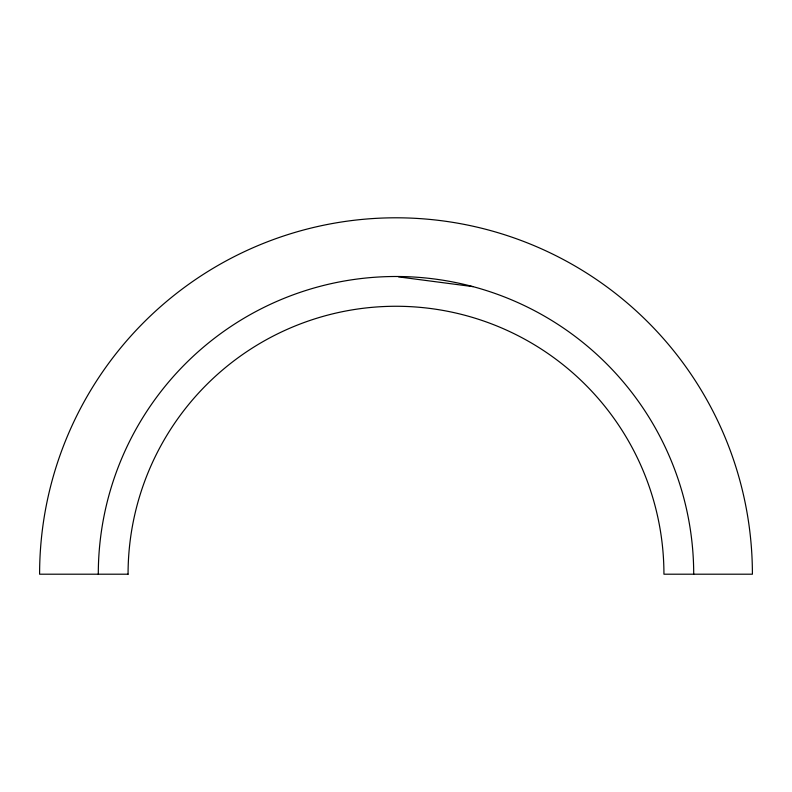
<?xml version="1.0" encoding="UTF-8"?>
<svg xmlns="http://www.w3.org/2000/svg" width="792" height="792" viewBox="0 0 792 792"><rect width="100%" height="100%" fill="white"/><g stroke="black" fill="none" stroke-linecap="round" stroke-linejoin="round"><path stroke-width="1.19" d="M398.544 276.883L473.052 286.635M98.297 574.2A297.703 297.703 0 0 1 396 276.497A297.703 297.703 0 0 1 693.703 574.2M128.066 574.2L39.6 574.2A356.4 356.4 0 0 1 396 217.8A356.4 356.4 0 0 1 752.4 574.2L663.934 574.2A267.934 267.934 0 0 0 396 306.266A267.934 267.934 0 0 0 128.066 574.2"/></g></svg>
